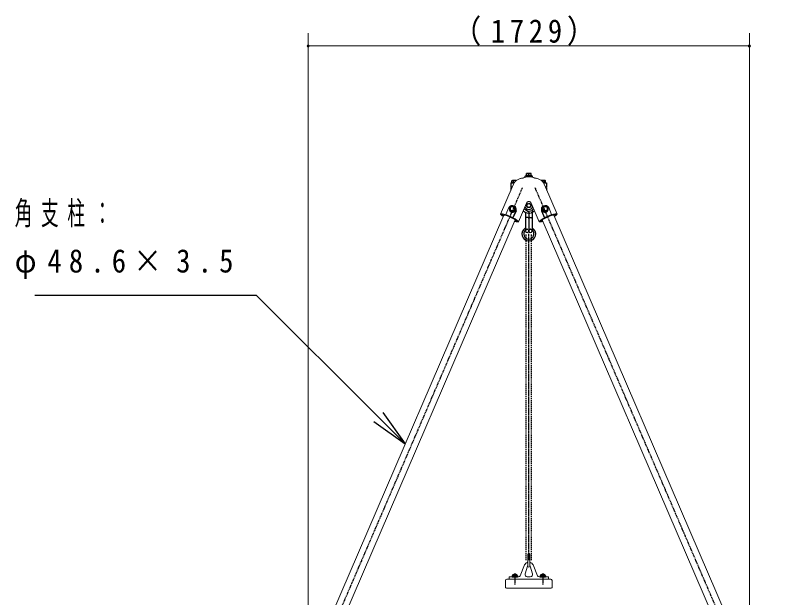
# Model space of a CAD drawing. Units: millimetres, scale not verified. Extents: x -35408 to 50, y -49934 to 13350.
# Drawn here: x -12838 to -9834, y 3241 to 5525 of the extents above; entities that cross this region are included whole.
import ezdxf

# ---------------------------------------------------------------- set-up
doc = ezdxf.new("R2010")
doc.units = ezdxf.units.MM
doc.linetypes.add('USER2', pattern=[6, 3, -1, 1, -1])
doc.linetypes.add('USER4', pattern=[8, 5, -3])
doc.layers.add('線', color=2, linetype='Continuous', lineweight=25)
doc.layers.add('補助', color=2, linetype='Continuous', lineweight=25)
doc.styles.add('ＭＳ ゴシック', font='')
doc.styles.get('ＭＳ ゴシック').set_extended_font_data('MS Gothic')

# ---------------------------------------------------------------- blocks, each defined once
blk = doc.blocks.new('dimension_origin')
at = {"color": 0, "linetype": 'Continuous', "lineweight": -2}
blk.add_circle((0, 0), 1.25, dxfattribs=at)

msp = doc.modelspace()

# ---------------------------------------------------------------- linework, layer by layer
at = {"layer": '線'}
for p, q in [((-10837, 4896.75), (-10813, 4896.75)), ((-10837, 4894.25), (-10837, 4896.75)), ((-10834.5, 4904.461), (-10834, 4904.75)), ((-10834.5, 4896.75), (-10834.5, 4904.461)), ((-10815.5, 4896.75), (-10834.5, 4896.75)), ((-10816, 4904.75), (-10834, 4904.75)), ((-10825, 4896.75), (-10825, 4903.613)), ((-10815.5, 4904.461), (-10816, 4904.75)), ((-10815.5, 4896.75), (-10815.5, 4904.461)), ((-10813, 4896.75), (-10813, 4894.25)), ((-10895, 4867.25), (-10895, 4852.25)), ((-10895, 4867.25), (-10882.615, 4867.25)), ((-10892, 4869.75), (-10880.984, 4869.75)), ((-10892, 4867.25), (-10892, 4869.75)), ((-10892, 4867.25), (-10882.615, 4867.25)), ((-10890.97, 4876.113), (-10889, 4877.25)), ((-10890.97, 4869.75), (-10890.97, 4876.113)), ((-10890.97, 4869.75), (-10880.984, 4869.75)), ((-10873.953, 4877.25), (-10889, 4877.25)), ((-10885.485, 4869.75), (-10885.485, 4876.113)), ((-10837, 4894.25), (-10813, 4894.25)), ((-10761, 4877.25), (-10776.047, 4877.25)), ((-10769.016, 4869.75), (-10758, 4869.75)), ((-10769.016, 4869.75), (-10759.03, 4869.75)), ((-10767.385, 4867.25), (-10758, 4867.25)), ((-10767.385, 4867.25), (-10755, 4867.25)), ((-10764.515, 4869.75), (-10764.515, 4876.113)), ((-10759.03, 4876.113), (-10761, 4877.25)), ((-10759.03, 4869.75), (-10759.03, 4876.113)), ((-10758, 4869.75), (-10758, 4867.25)), ((-10755, 4867.25), (-10755, 4852.25)), ((-10895, 4852.25), (-10889.44, 4852.25)), ((-10895, 4849), (-10895, 4839.35)), ((-10895, 4849), (-10890.841, 4849)), ((-10760.56, 4852.25), (-10755, 4852.25)), ((-10759.159, 4849), (-10755, 4849)), ((-10755, 4849), (-10755, 4839.35)), ((-10889.101, 4777.082), (-10898.601, 4771.681)), ((-10879.601, 4771.681), (-10889.101, 4777.082)), ((-10760.878, 4777.085), (-10770.378, 4771.683)), ((-10751.378, 4771.683), (-10760.878, 4777.085)), ((-10901.101, 4765.087), (-10901.101, 4764.653)), ((-10898.601, 4771.681), (-10898.601, 4761.092)), ((-10898.601, 4761.092), (-10889.101, 4755.691)), ((-10898.601, 4761.092), (-10898.601, 4759.686)), ((-10898.601, 4759.686), (-10889.101, 4754.284)), ((-10889.101, 4755.691), (-10879.601, 4761.092)), ((-10889.101, 4754.284), (-10879.601, 4759.686)), ((-10875.185, 4758.221), (-10887.02, 4730.763)), ((-10879.601, 4761.092), (-10879.601, 4771.681)), ((-10879.601, 4759.686), (-10879.601, 4761.092)), ((-10877.101, 4765.087), (-10877.101, 4764.653)), ((-10830.646, 4757.22), (-10841.039, 4763.22)), ((-10838, 4751.963), (-10838, 4679)), ((-10825, 4752.804), (-10825, 4679)), ((-10825, 4749), (-10825, 4679)), ((-10812, 4758.671), (-10812, 4679)), ((-10774.815, 4758.221), (-10762.98, 4730.763)), ((-10772.878, 4765.09), (-10772.878, 4764.656)), ((-10770.378, 4771.683), (-10770.378, 4761.095)), ((-10770.378, 4761.095), (-10760.878, 4755.693)), ((-10770.378, 4761.095), (-10770.378, 4759.688)), ((-10770.378, 4759.688), (-10760.878, 4754.287)), ((-10760.878, 4755.693), (-10751.378, 4761.095)), ((-10760.878, 4754.287), (-10751.378, 4759.688)), ((-10751.378, 4761.095), (-10751.378, 4771.683)), ((-10751.378, 4759.688), (-10751.378, 4761.095)), ((-10748.878, 4765.09), (-10748.878, 4764.656)), ((-10935.419, 4745.335), (-10924.785, 4740.791)), ((-10935.417, 4745.026), (-10924.778, 4740.468)), ((-10876.517, 4719.792), (-10865.878, 4715.234)), ((-10876.454, 4720.142), (-10865.82, 4715.599)), ((-10829, 4731.5), (-10834, 4731.5)), ((-10773.546, 4720.142), (-10784.18, 4715.599)), ((-10773.483, 4719.792), (-10784.122, 4715.234)), ((-10714.583, 4745.026), (-10725.222, 4740.468)), ((-10714.581, 4745.335), (-10725.215, 4740.791)), ((-10890.75, 3326.102), (-10869.25, 3326.102)), ((-10890.75, 3326.102), (-10890.75, 3323.102)), ((-10890.75, 3323.102), (-10869.25, 3323.102)), ((-10890.5, 3327.102), (-10890.5, 3326.102)), ((-10890.5, 3327.102), (-10869.5, 3327.102)), ((-10890.5, 3326.102), (-10869.5, 3326.102)), ((-10885, 3331.902), (-10875, 3331.902)), ((-10880.167, 3323.102), (-10880.971, 3326.102)), ((-10879.029, 3323.102), (-10879.833, 3326.102)), ((-10869.5, 3327.102), (-10869.5, 3326.102)), ((-10869.25, 3326.102), (-10869.25, 3323.102)), ((-10780.75, 3326.102), (-10759.25, 3326.102)), ((-10780.75, 3326.102), (-10780.75, 3323.102)), ((-10780.75, 3323.102), (-10759.25, 3323.102)), ((-10780.5, 3327.102), (-10780.5, 3326.102)), ((-10780.5, 3327.102), (-10759.5, 3327.102)), ((-10780.5, 3326.102), (-10759.5, 3326.102)), ((-10775, 3331.902), (-10765, 3331.902)), ((-10770.167, 3323.102), (-10770.971, 3326.102)), ((-10769.029, 3323.102), (-10769.833, 3326.102)), ((-10759.5, 3327.102), (-10759.5, 3326.102)), ((-10759.25, 3326.102), (-10759.25, 3323.102))]:
    msp.add_line(p, q, dxfattribs=at)
at = {"layer": '線', "color": 7, "lineweight": 13}
for p, q in [((-10840, 4894.25), (-10840, 4889.128)), ((-10840, 4894.25), (-10810, 4894.25)), ((-10810, 4894.25), (-10810, 4889.128)), ((-10889.979, 4851), (-10935.527, 4745.326)), ((-10884.896, 4862.791), (-10889.979, 4851)), ((-10765.104, 4862.791), (-10760.021, 4851)), ((-10760.021, 4851), (-10714.473, 4745.326)), ((-10834.183, 4788.443), (-10865.734, 4715.243)), ((-10815.817, 4788.443), (-10784.266, 4715.243)), ((-10902.876, 4770.591), (-10914.57, 4743.459)), ((-10875.326, 4758.716), (-10887.02, 4731.585)), ((-10774.674, 4758.716), (-10762.98, 4731.585)), ((-10747.124, 4770.591), (-10735.43, 4743.459)), ((-11790.347, 2727.86), (-10922.547, 4741.21)), ((-11745.717, 2708.623), (-10877.868, 4722.084)), ((-10914.57, 4743.459), (-10887.02, 4731.585)), ((-10914.57, 4743.459), (-10914.57, 4742.215)), ((-10887.02, 4731.585), (-10887.02, 4730.763)), ((-9904.283, 2708.623), (-10772.132, 4722.084)), ((-10735.43, 4743.459), (-10762.98, 4731.585)), ((-10762.98, 4731.585), (-10762.98, 4730.763)), ((-10735.43, 4743.459), (-10735.43, 4742.215)), ((-9859.653, 2727.86), (-10727.453, 4741.21)), ((-10828.5, 3411.602), (-10828.5, 3364.602)), ((-10821.5, 3411.602), (-10821.5, 3364.602)), ((-10859.452, 3326.769), (-10841.583, 3369.102)), ((-10790.548, 3326.769), (-10808.417, 3369.102)), ((-10839.556, 3334.708), (-10830.743, 3363.84)), ((-10810.444, 3334.708), (-10819.257, 3363.84)), ((-10916, 3308.102), (-10916, 3281.102)), ((-10911, 3313.102), (-10739, 3313.102)), ((-10902.5, 3321.902), (-10902.5, 3314.302)), ((-10901.3, 3323.102), (-10864.98, 3323.102)), ((-10901.3, 3313.102), (-10748.7, 3313.102)), ((-10830.942, 3323.102), (-10819.058, 3323.102)), ((-10748.7, 3323.102), (-10785.02, 3323.102)), ((-10747.5, 3321.902), (-10747.5, 3314.302)), ((-10734, 3308.102), (-10734, 3281.102)), ((-10913, 3278.102), (-10737, 3278.102))]:
    msp.add_line(p, q, dxfattribs=at)
at = {"layer": '線', "color": 20, "linetype": 'USER2'}
for p, q in [((-11816.198, 2606.494), (-10850, 4848.132)), ((-9833.802, 2606.494), (-10800, 4848.132)), ((-10825, 3388.102), (-10825, 4667.168)), ((-10880, 3336.902), (-10880, 3290.668)), ((-10770, 3336.902), (-10770, 3290.668))]:
    msp.add_line(p, q, dxfattribs=at)
at = {"layer": '線', "color": 4, "linetype": 'USER4'}
for p, q in [((-10821, 4731.5), (-10816, 4731.5)), ((-10835.5, 3388.102), (-10835.5, 4667.168)), ((-10814.5, 3388.102), (-10814.5, 4667.168))]:
    msp.add_line(p, q, dxfattribs=at)
at = {"layer": '線'}
for radius in [8.5, 7.5]:
    msp.add_circle((-10825, 4779), radius, dxfattribs=at)
for centre, radius, start, end in [((-10829.75, 4890.742), 13.72, 69.74445, 110.25555), ((-10820.25, 4890.742), 13.72, 69.74445, 110.25555), ((-10888.227, 4871.363), 5.485, 60.00001, 119.99999), ((-10880, 4863.454), 13.796, 68.94861, 113.42654), ((-10770, 4863.454), 13.796, 66.57346, 111.05139), ((-10761.773, 4871.363), 5.485, 60.00001, 119.99999), ((-10825, 4779), 30, 222.74815, 270), ((-10825, 4779), 22.5, 213.93609, 224.53399), ((-10825, 4779), 15.75, 196.08112, 343.91888), ((-10825, 4779), 22.5, 255.46601, 261.3184), ((-10829, 4752.804), 4, 0, 81.3184), ((-10825, 4779), 22.5, 273.41244, 301.90804), ((-10808, 4758.671), 4, 129.90447, 180), ((-10825, 4779), 30, 295.67929, 317.25185), ((-10825, 4779), 22.5, 309.90447, 326.06391), ((-10834, 4727.5), 4, 90, 180), ((-10829, 4727.5), 4, 0, 90), ((-10825, 4667.168), 27, 118.7822, 61.2178), ((-10825, 4667.168), 20, 130.5416, 49.4584), ((-10831.5, 4679), 6.5, 180, 0), ((-10818.5, 4679), 6.5, 180, 0), ((-10880, 3320.622), 12.339, 113.90552, 148.31866), ((-10880, 3320.622), 12.339, 31.68134, 66.09448), ((-10770, 3320.622), 12.339, 113.90552, 148.31866), ((-10770, 3320.622), 12.339, 31.68134, 66.09448)]:
    msp.add_arc(centre, radius, start, end, dxfattribs=at)
at = {"layer": '線', "color": 7, "lineweight": 13}
for centre, radius, start, end in [((-10850, 4847.75), 38, 85.98601, 156.68285), ((-10871.34, 4984.09), 100, 278.89578, 288.77215), ((-10825, 4847.75), 44, 59.48744, 120.51256), ((-10778.66, 4984.09), 100, 251.22785, 261.10422), ((-10800, 4847.75), 38, 23.31715, 94.01399), ((-10825, 4784.484), 10, 23.31715, 156.68285), ((-10825, 3411.602), 3.5, 0, 180), ((-10825, 3362.102), 18, 104.47751, 157.1151), ((-10825, 3362.102), 6, 138.59038, 163.16699), ((-10825, 3364.602), 3.5, 180, 0), ((-10825, 3362.102), 18, 22.8849, 75.52249), ((-10825, 3362.102), 6, 16.83301, 41.40962), ((-10830.942, 3332.102), 9, 163.16699, 270), ((-10819.058, 3332.102), 9, 270, 16.83301), ((-10911, 3308.102), 5, 90, 180), ((-10901.3, 3321.902), 1.2, 90, 180), ((-10901.3, 3314.302), 1.2, 180, 270), ((-10864.98, 3329.102), 6, 270, 337.1151), ((-10785.02, 3329.102), 6, 202.8849, 270), ((-10748.7, 3321.902), 1.2, 0, 90), ((-10748.7, 3314.302), 1.2, 270, 0), ((-10739, 3308.102), 5, 0, 90), ((-10913, 3281.102), 3, 180, 270), ((-10737, 3281.102), 3, 270, 0)]:
    msp.add_arc(centre, radius, start, end, dxfattribs=at)
at = {"layer": '線', "color": 4, "linetype": 'USER4'}
for centre, radius, start, end in [((-10825, 4779), 30, 270, 295.67929), ((-10821, 4727.5), 4, 90, 180), ((-10816, 4727.5), 4, 0, 90), ((-10831.5, 4679), 6.5, 0, 180), ((-10818.5, 4679), 6.5, 0, 180)]:
    msp.add_arc(centre, radius, start, end, dxfattribs=at)
at = {"layer": '線', "color": 7, "lineweight": 13}
for centre, major_axis, ratio, start_param, end_param in [((-10889.101, 4764.653), (-13.775, 5.937), 0.984811, 3.14159265, 6.28318531), ((-10760.899, 4764.653), (13.775, 5.937), 0.984811, 0, 3.14159265), ((-10900.795, 4729.902), (-34.897, 15.041), 0.173648, 5.1916784, 6.21228607), ((-10749.205, 4729.902), (34.897, 15.041), 0.173648, 0.07089924, 1.09150691), ((-10900.442, 4730.722), (-34.897, 15.041), 0.173648, 0.10753151, 0.87698301), ((-10900.795, 4729.902), (-34.897, 15.041), 0.173648, 3.24912416, 4.38251259), ((-10900.442, 4730.722), (-34.897, 15.041), 0.173648, 2.26460999, 3.05923435), ((-10749.205, 4729.902), (34.897, 15.041), 0.173648, 1.90067271, 3.03406115), ((-10749.558, 4730.722), (34.897, 15.041), 0.173648, 3.22395096, 4.01857532), ((-10749.558, 4730.722), (34.897, 15.041), 0.173648, 5.4062023, 6.1756538)]:
    msp.add_ellipse(centre, major_axis=major_axis, ratio=ratio, start_param=start_param, end_param=end_param, dxfattribs=at)
at = {"layer": '線'}
for centre, major_axis, ratio, start_param, end_param in [((-10889.101, 4765.087), (12, 0), 0.984808, 1.59735574, 7.82742222), ((-10760.878, 4765.09), (12, 0), 0.984808, 1.59735574, 7.82742222), ((-10889.101, 4764.653), (12, 0), 0.984808, 3.14159265, 6.28318531), ((-10888.96, 4764.158), (-13.775, 5.937), 0.984811, 3.14159265, 3.68660327), ((-10761.04, 4764.158), (13.775, 5.937), 0.984811, 2.59658204, 3.14159265), ((-10760.878, 4764.656), (12, 0), 0.984808, 3.14159265, 6.28318531), ((-10900.795, 4729.902), (-24.336, 10.489), 0.173648, 5.88738271, 6.17340503), ((-10900.442, 4730.722), (-24.336, 10.489), 0.173648, 0.14896732, 0.39580277), ((-10900.795, 4729.902), (-24.336, 10.489), 0.173648, 3.56601965, 5.88738271), ((-10900.442, 4730.722), (-24.336, 10.489), 0.173648, 2.71716582, 3.01782964), ((-10900.795, 4729.902), (-24.336, 10.489), 0.173648, 3.28803629, 3.56601965), ((-10749.205, 4729.902), (24.336, 10.489), 0.173648, 2.71716737, 2.99514901), ((-10749.558, 4730.722), (24.336, 10.489), 0.173648, 3.26535567, 3.56601777), ((-10749.205, 4729.902), (24.336, 10.489), 0.173648, 0.39580443, 2.71716737), ((-10749.205, 4729.902), (24.336, 10.489), 0.173648, 0.10978028, 0.39580443), ((-10749.558, 4730.722), (24.336, 10.489), 0.173648, 5.8873807, 6.13421799)]:
    msp.add_ellipse(centre, major_axis=major_axis, ratio=ratio, start_param=start_param, end_param=end_param, dxfattribs=at)
for centre in [(-10889.101, 4766.477), (-10760.878, 4766.479)]:
    msp.add_ellipse(centre, major_axis=(-9, 0), ratio=0.984808, dxfattribs=at)
at = {"layer": '補助', "lineweight": 13}
for p, q in [((-11689.69, 3000), (-11689.69, 5454.75)), ((-9960.31, 3000), (-9960.31, 5454.75)), ((-11689.69, 5404.75), (-9960.31, 5404.75))]:
    msp.add_line(p, q, dxfattribs=at)
at = {"layer": '補助'}
for p, q in [((-11942.024, 4426.488), (-12761.797, 4426.488)), ((-11892.024, 4426.488), (-11942.024, 4426.488)), ((-11415.413, 3949.877), (-11892.024, 4426.488)), ((-11397.735, 3967.554), (-11309.347, 3843.811)), ((-11309.347, 3843.811), (-11415.413, 3949.877)), ((-11433.09, 3932.199), (-11309.347, 3843.811))]:
    msp.add_line(p, q, dxfattribs=at)

# ---------------------------------------------------------------- block references
at = {"layer": '補助', "lineweight": 13, "xscale": 3.33, "yscale": 3.33}
msp.add_blockref('dimension_origin', (-11689.69, 5404.75), dxfattribs=at)
at = {"layer": '補助', "lineweight": 13, "xscale": 3.33, "yscale": 3.33, "rotation": 180}
msp.add_blockref('dimension_origin', (-9960.31, 5404.75), dxfattribs=at)

# ---------------------------------------------------------------- texts
at = {"layer": '補助', "char_height": 91.64, "style": 'ＭＳ ゴシック'}
for s, insert, attachment_point in [('\\T1.33;\\W0.9;（1729）', (-10825, 5405.75), 8), ('\\T1.5;\\W0.55;角支柱：', (-12840.059, 4795.238), 1), ('\\T1.5;\\W0.9;φ48.6×3.5', (-12840.059, 4607.738), 1)]:
    msp.add_mtext(s, dxfattribs=dict(at, insert=insert, attachment_point=attachment_point))

doc.saveas('drawing.dxf')
